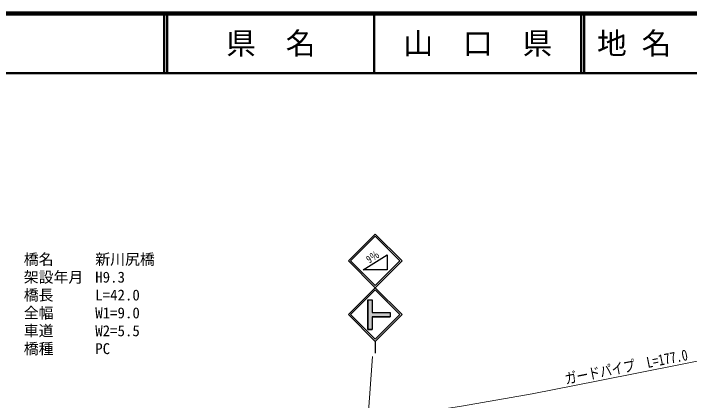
# Model space of a CAD drawing. Units: millimetres, scale not verified. Extents: x 40000 to 680000, y 20000 to 380000.
# Drawn here: x 272435 to 385904, y 315070 to 380000 of the extents above; entities that cross this region are included whole.
import ezdxf
from ezdxf.enums import TextEntityAlignment as Align

# ---------------------------------------------------------------- set-up
doc = ezdxf.new("R2010")
doc.units = ezdxf.units.MM
doc.header["$LTSCALE"] = 1000
for name, color, linetype, lineweight in [('M-STR-HTXT', 7, 'Continuous', 13), ('M-STR-STRC', 7, 'Continuous', 25), ('M-TTL', 2, 'Continuous', 140), ('M-TTL-LINE', 7, 'Continuous', 50)]:
    doc.layers.add(name, color=color, linetype=linetype, lineweight=lineweight)
doc.layers.add('M-TTL-TXT', color=7, linetype='Continuous')
doc.styles.add('ＭＳ ゴシック', font='')
doc.styles.get('ＭＳ ゴシック').set_extended_font_data('MS Gothic')

msp = doc.modelspace()

# ---------------------------------------------------------------- hatches: boundary and pattern name
at = {"layer": 'M-STR-STRC'}
msp.add_hatch(color=256, dxfattribs=at).paths.add_polyline_path([(331900, 326984), (332650, 326984), (332650, 329109), (335650, 329109), (335650, 329859), (332650, 329859), (332650, 331984), (331900, 331984)])

# ---------------------------------------------------------------- linework, layer by layer
at = {"layer": 'M-STR-HTXT'}
msp.add_line((329436, 275780), (332667, 322466), dxfattribs=at)
msp.add_lwpolyline([(488552, 340447), (466687, 337504), (463047, 336701), (370578, 318355), (359523, 316191), (347657, 314123), (336785, 312457), (325872, 311004), (313834, 309652)], dxfattribs=at)
at = {"layer": 'M-STR-STRC'}
for p, q in [((328651, 338486), (333151, 342986)), ((337651, 338485), (333151, 342986)), ((329005, 338486), (333151, 342632)), ((337298, 338485), (333151, 342632)), ((331150, 336985), (335150, 339485)), ((335150, 339485), (335150, 336985)), ((328651, 338486), (333151, 333985)), ((329005, 338486), (333151, 334338)), ((333151, 334338), (337298, 338485)), ((333151, 333985), (337651, 338485)), ((335150, 336985), (331150, 336985)), ((328651, 329485), (333151, 333985)), ((329005, 329485), (333151, 333631)), ((337651, 329485), (333151, 333985)), ((337298, 329485), (333151, 333631)), ((331900, 331984), (332650, 331984)), ((331900, 331984), (331900, 326984)), ((332650, 331984), (332650, 329859)), ((328651, 329485), (333151, 324984)), ((329005, 329485), (333151, 325338)), ((332650, 329859), (335650, 329859)), ((332650, 329109), (335650, 329109)), ((332650, 329109), (332650, 326984)), ((333151, 325338), (337298, 329485)), ((333151, 324985), (337651, 329485)), ((335650, 329859), (335650, 329109)), ((331900, 326984), (332650, 326984)), ((333151, 324984), (333151, 322985))]:
    msp.add_line(p, q, dxfattribs=at)
msp.add_lwpolyline([(331900, 331984), (332650, 331984), (332650, 329859), (335650, 329859), (335650, 329109), (332650, 329109), (332650, 326984), (331900, 326984)], close=True, dxfattribs=at)
at = {"layer": 'M-TTL'}
msp.add_line((680000, 380000), (40000, 380000), dxfattribs=at)
at = {"layer": 'M-TTL-LINE'}
for p, q in [((297750, 380000), (297750, 370000)), ((298250, 380000), (298250, 370000)), ((333000, 380000), (333000, 370000)), ((367750, 380000), (367750, 370000)), ((368250, 380000), (368250, 370000)), ((40000, 370000), (680000, 370000))]:
    msp.add_line(p, q, dxfattribs=at)

# ---------------------------------------------------------------- texts
at = {"layer": 'M-STR-HTXT', "style": 'ＭＳ ゴシック'}
for s, p in [('橋名', (274153, 337301)), ('新川尻橋', (286153, 337301)), ('架設年月', (274153, 334301)), ('H9.3', (286153, 334301)), ('橋長', (274153, 331301)), ('L=42.0', (286153, 331301)), ('全幅', (274153, 328301)), ('W1=9.0', (286153, 328301)), ('車道', (274153, 325301)), ('W2=5.5', (286153, 325301)), ('橋種', (274153, 322301)), ('PC', (286153, 322301))]:
    msp.add_text(s, height=1833, dxfattribs=at).set_placement(p, align=Align.BOTTOM_LEFT)
at = {"layer": 'M-STR-HTXT', "style": 'ＭＳ ゴシック', "width": 0.8}
msp.add_text('ガードパイプ\u3000L=177.0', height=1833, rotation=11.222, dxfattribs=at).set_placement((375567, 319292), align=Align.BOTTOM_CENTER)
at = {"layer": 'M-STR-STRC', "style": 'ＭＳ ゴシック', "width": 0.8}
msp.add_text('9％', height=1320, rotation=32.005, dxfattribs=at).set_placement((333296, 338252), align=Align.BOTTOM_CENTER)
at = {"layer": 'M-TTL-TXT', "style": 'ＭＳ ゴシック'}
for s, p in [('県\u3000名', (315625, 375000)), ('山\u3000口\u3000県', (350375, 375000))]:
    msp.add_text(s, height=3666, dxfattribs=at).set_placement(p, align=Align.MIDDLE_CENTER)
msp.add_text('地 名', height=3666, dxfattribs=at).set_placement((370380, 375000), align=Align.MIDDLE_LEFT)

doc.saveas('drawing.dxf')
